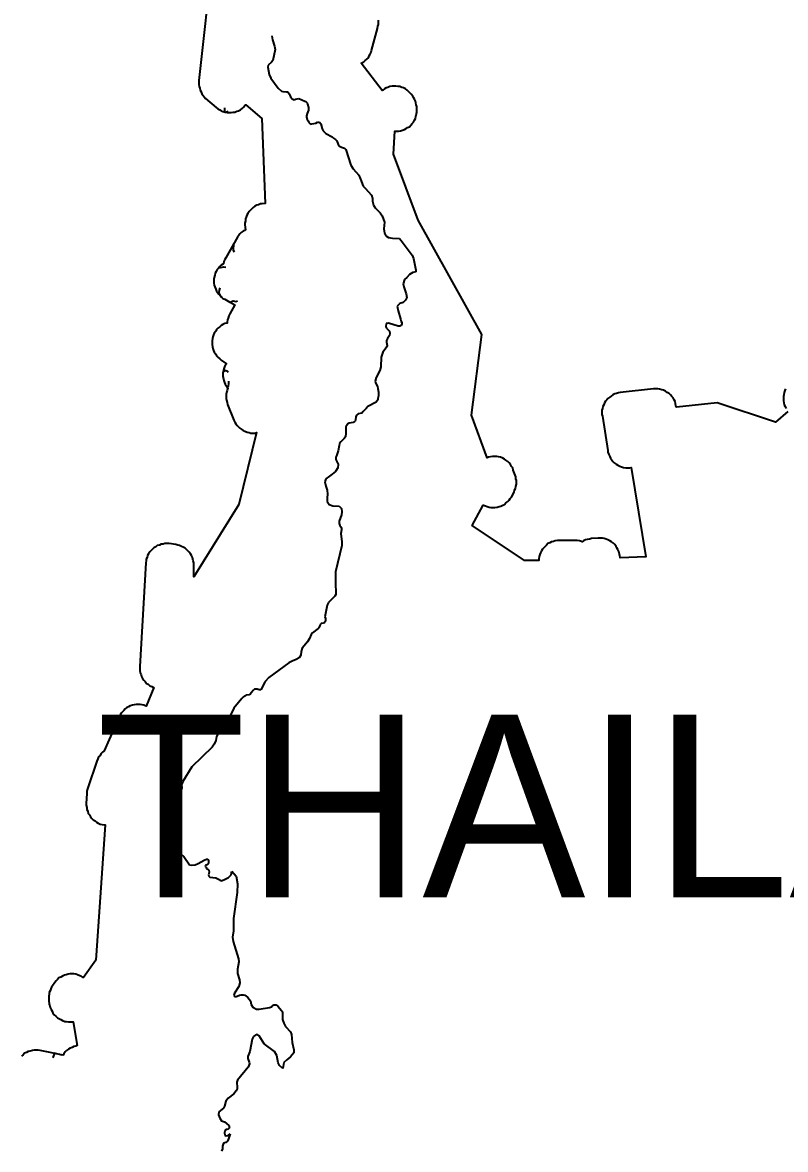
# Model space of a CAD drawing. Header units: metres. Extents: x 0 to 1325, y -1 to 773.
# Drawn here: x 1020.59 to 1037.28, y 323.47 to 348.15 of the extents above; entities that cross this region are included whole.
import ezdxf
from ezdxf.enums import TextEntityAlignment as Align

# ---------------------------------------------------------------- set-up
doc = ezdxf.new("R2010")
doc.units = ezdxf.units.M

msp = doc.modelspace()

# ---------------------------------------------------------------- linework, layer by layer
at = {"layer": 'CUT'}
for points in [[(1024.74, 349.588), (1024.44, 346.878), (1024.44, 346.838), (1024.44, 346.788), (1024.45, 346.748), (1024.46, 346.708), (1024.47, 346.668), (1024.49, 346.628), (1024.51, 346.588), (1024.54, 346.548), (1024.56, 346.518), (1024.59, 346.488), (1024.82, 346.288), (1024.86, 346.258), (1024.9, 346.238), (1024.93, 346.218), (1024.97, 346.198), (1025.02, 346.188), (1025.06, 346.178), (1025.1, 346.178), (1025.15, 346.178), (1025.19, 346.188), (1025.23, 346.188), (1025.27, 346.208), (1025.31, 346.218), (1025.35, 346.238), (1025.39, 346.268), (1025.42, 346.298), (1025.45, 346.328), (1025.47, 346.348), (1025.82, 346.048), (1025.89, 344.188), (1025.88, 344.188), (1025.83, 344.178), (1025.79, 344.178), (1025.75, 344.158), (1025.71, 344.148), (1025.67, 344.128), (1025.63, 344.098), (1025.6, 344.068), (1025.57, 344.038), (1025.54, 344.008), (1025.51, 343.968), (1025.49, 343.928), (1025.48, 343.888), (1025.46, 343.848), (1025.46, 343.808), (1025.45, 343.758), (1025.45, 343.718), (1025.46, 343.608), (1025.44, 343.598), (1025.41, 343.578), (1025.37, 343.548), (1025.34, 343.518), (1025.31, 343.478), (1025.29, 343.448), (1025.03, 342.998), (1025.01, 342.958), (1024.99, 342.918), (1024.98, 342.868), (1024.97, 342.858), (1024.93, 342.838), (1024.9, 342.808), (1024.87, 342.768), (1024.84, 342.738), (1024.82, 342.698), (1024.8, 342.658), (1024.79, 342.618), (1024.78, 342.568), (1024.77, 342.528), (1024.77, 342.488), (1024.77, 342.438), (1024.78, 342.398), (1024.79, 342.358), (1024.81, 342.308), (1024.83, 342.268), (1024.85, 342.238), (1024.88, 342.198), (1024.91, 342.168), (1024.94, 342.138), (1024.97, 342.108), (1025.01, 342.088), (1025.23, 341.968), (1025.12, 341.768), (1025.1, 341.728), (1025.08, 341.678), (1025.07, 341.638), (1025.06, 341.598), (1025.06, 341.568), (1025.05, 341.568), (1025.01, 341.558), (1024.97, 341.538), (1024.93, 341.518), (1024.9, 341.488), (1024.86, 341.458), (1024.83, 341.428), (1024.81, 341.388), (1024.78, 341.348), (1024.76, 341.308), (1024.75, 341.268), (1024.74, 341.228), (1024.73, 341.178), (1024.73, 341.138), (1024.73, 341.098), (1024.74, 341.048), (1024.75, 341.008), (1024.76, 340.968), (1024.78, 340.928), (1024.81, 340.888), (1024.83, 340.848), (1024.86, 340.818), (1024.9, 340.788), (1024.93, 340.758), (1025.05, 340.678), (1025.02, 340.648), (1025, 340.608), (1024.99, 340.568), (1024.98, 340.528), (1024.97, 340.478), (1024.97, 340.438), (1024.97, 340.398), (1024.98, 340.348), (1024.99, 340.308), (1025, 340.268), (1025.02, 340.228), (1025.05, 340.188), (1025.07, 340.148), (1025.08, 340.138), (1025.07, 340.128), (1025.06, 340.088), (1025.05, 340.048), (1025.04, 340.008), (1025.04, 339.958), (1025.04, 339.918), (1025.05, 339.878), (1025.06, 339.828), (1025.07, 339.788), (1025.21, 339.438), (1025.23, 339.398), (1025.25, 339.358), (1025.28, 339.328), (1025.31, 339.298), (1025.34, 339.268), (1025.38, 339.238), (1025.41, 339.218), (1025.45, 339.198), (1025.5, 339.178), (1025.54, 339.168), (1025.58, 339.158), (1025.63, 339.158), (1025.67, 339.158), (1025.7, 339.168), (1025.32, 337.598), (1024.33, 336.008), (1024.33, 336.278), (1024.33, 336.318), (1024.32, 336.358), (1024.31, 336.398), (1024.3, 336.438), (1024.28, 336.478), (1024.26, 336.518), (1024.23, 336.548), (1024.2, 336.578), (1024.17, 336.608), (1024.14, 336.638), (1024.1, 336.658), (1024.06, 336.678), (1024.02, 336.698), (1023.98, 336.708), (1023.94, 336.718), (1023.79, 336.738), (1023.75, 336.738), (1023.7, 336.738), (1023.66, 336.728), (1023.62, 336.728), (1023.58, 336.708), (1023.53, 336.698), (1023.5, 336.668), (1023.46, 336.648), (1023.43, 336.618), (1023.4, 336.588), (1023.37, 336.558), (1023.34, 336.518), (1023.32, 336.478), (1023.31, 336.438), (1023.29, 336.398), (1023.29, 336.358), (1023.28, 336.318), (1023.15, 334.048), (1023.15, 333.998), (1023.15, 333.958), (1023.16, 333.908), (1023.18, 333.868), (1023.19, 333.828), (1023.21, 333.788), (1023.24, 333.748), (1023.27, 333.718), (1023.3, 333.678), (1023.33, 333.658), (1023.37, 333.628), (1023.41, 333.608), (1023.45, 333.588), (1023.46, 333.588), (1023.29, 333.178), (1023.24, 333.198), (1023.2, 333.208), (1023.16, 333.218), (1023.12, 333.218), (1023.07, 333.218), (1023.03, 333.208), (1022.99, 333.198), (1022.94, 333.188), (1022.9, 333.168), (1022.87, 333.148), (1022.83, 333.118), (1022.8, 333.088), (1022.77, 333.058), (1022.74, 333.028), (1022.72, 332.988), (1022.7, 332.948), (1022.37, 332.198), (1022.33, 332.168), (1022.3, 332.138), (1022.28, 332.098), (1022.25, 332.068), (1022.23, 332.028), (1022.21, 331.978), (1022.01, 331.388), (1022, 331.348), (1021.99, 331.308), (1021.99, 331.268), (1021.98, 331.048), (1021.98, 331.008), (1021.99, 330.958), (1021.99, 330.918), (1022.01, 330.878), (1022.02, 330.828), (1022.05, 330.798), (1022.07, 330.758), (1022.1, 330.718), (1022.13, 330.688), (1022.17, 330.668), (1022.2, 330.638), (1022.24, 330.618), (1022.28, 330.598), (1022.33, 330.588), (1022.37, 330.578), (1022.39, 330.578), (1022.19, 327.618), (1021.92, 327.238), (1021.91, 327.238), (1021.87, 327.268), (1021.84, 327.278), (1021.79, 327.298), (1021.75, 327.308), (1021.71, 327.318), (1021.67, 327.318), (1021.62, 327.318), (1021.58, 327.308), (1021.54, 327.298), (1021.5, 327.288), (1021.46, 327.268), (1021.42, 327.248), (1021.38, 327.228), (1021.35, 327.198), (1021.32, 327.168), (1021.29, 327.128), (1021.24, 327.058), (1021.22, 327.028), (1021.2, 326.988), (1021.19, 326.948), (1021.17, 326.908), (1021.17, 326.868), (1021.16, 326.828), (1021.16, 326.788), (1021.16, 326.738), (1021.17, 326.658), (1021.18, 326.618), (1021.19, 326.578), (1021.21, 326.538), (1021.23, 326.498), (1021.25, 326.458), (1021.28, 326.418), (1021.31, 326.388), (1021.35, 326.358), (1021.38, 326.338), (1021.42, 326.318), (1021.46, 326.298), (1021.51, 326.278), (1021.55, 326.278), (1021.59, 326.268), (1021.64, 326.268), (1021.68, 326.268), (1021.69, 326.268), (1021.78, 325.748), (1021.75, 325.738), (1021.71, 325.728), (1021.67, 325.708), (1021.63, 325.688), (1021.59, 325.668), (1021.55, 325.638), (1021.52, 325.608), (1021.49, 325.568), (1021.47, 325.538), (1020.97, 325.638), (1020.93, 325.648), (1020.88, 325.648), (1020.84, 325.648), (1020.8, 325.638), (1020.75, 325.628), (1020.71, 325.618), (1020.67, 325.598), (1020.63, 325.578), (1020.6, 325.548), (1020.56, 325.518)], [(1037.33, 339.628), (1037.06, 339.398), (1035.78, 339.818), (1034.89, 339.728), (1034.88, 339.758), (1034.87, 339.808), (1034.86, 339.848), (1034.84, 339.888), (1034.82, 339.928), (1034.79, 339.958), (1034.76, 339.998), (1034.73, 340.028), (1034.69, 340.048), (1034.65, 340.078), (1034.61, 340.098), (1034.57, 340.108), (1034.52, 340.118), (1034.48, 340.128), (1034.44, 340.128), (1034.39, 340.128), (1033.66, 340.048), (1033.62, 340.038), (1033.58, 340.028), (1033.54, 340.018), (1033.5, 339.998), (1033.46, 339.968), (1033.43, 339.948), (1033.39, 339.918), (1033.37, 339.888), (1033.34, 339.858), (1033.32, 339.818), (1033.3, 339.778), (1033.28, 339.738), (1033.27, 339.698), (1033.26, 339.658), (1033.26, 339.608), (1033.26, 339.568), (1033.27, 339.528), (1033.39, 338.778), (1033.39, 338.738), (1033.41, 338.688), (1033.43, 338.648), (1033.45, 338.608), (1033.47, 338.578), (1033.5, 338.538), (1033.53, 338.508), (1033.57, 338.478), (1033.61, 338.458), (1033.65, 338.438), (1033.69, 338.418), (1033.73, 338.408), (1033.78, 338.398), (1033.82, 338.398), (1033.87, 338.398), (1033.9, 338.408), (1034.22, 336.448), (1033.66, 336.428), (1033.66, 336.438), (1033.65, 336.478), (1033.64, 336.528), (1033.63, 336.568), (1033.61, 336.608), (1033.59, 336.648), (1033.57, 336.678), (1033.54, 336.718), (1033.51, 336.748), (1033.47, 336.778), (1033.43, 336.798), (1033.39, 336.818), (1033.35, 336.838), (1033.31, 336.848), (1033.27, 336.858), (1033.22, 336.858), (1033.18, 336.858), (1033.03, 336.848), (1032.99, 336.838), (1032.94, 336.828), (1032.9, 336.818), (1032.86, 336.798), (1032.83, 336.778), (1032.81, 336.788), (1032.77, 336.798), (1032.72, 336.808), (1032.68, 336.808), (1032.33, 336.808), (1032.29, 336.808), (1032.24, 336.798), (1032.2, 336.788), (1032.16, 336.778), (1032.12, 336.758), (1032.08, 336.738), (1032.05, 336.708), (1032.02, 336.678), (1031.99, 336.648), (1031.96, 336.618), (1031.94, 336.578), (1031.92, 336.538), (1031.9, 336.498), (1031.89, 336.458), (1031.88, 336.408), (1031.88, 336.368), (1031.57, 336.368), (1030.42, 337.138), (1030.66, 337.578), (1030.67, 337.578), (1030.71, 337.568), (1030.75, 337.548), (1030.79, 337.538), (1030.83, 337.528), (1030.88, 337.528), (1030.92, 337.528), (1030.97, 337.538), (1031.01, 337.548), (1031.05, 337.558), (1031.09, 337.578), (1031.13, 337.598), (1031.16, 337.628), (1031.2, 337.658), (1031.23, 337.688), (1031.25, 337.728), (1031.28, 337.758), (1031.34, 337.868), (1031.35, 337.908), (1031.37, 337.948), (1031.38, 337.988), (1031.39, 338.038), (1031.39, 338.078), (1031.39, 338.118), (1031.38, 338.158), (1031.38, 338.198), (1031.36, 338.238), (1031.32, 338.348), (1031.31, 338.398), (1031.28, 338.428), (1031.26, 338.468), (1031.23, 338.508), (1031.2, 338.538), (1031.16, 338.568), (1031.13, 338.588), (1031.09, 338.608), (1031.04, 338.628), (1031, 338.638), (1030.96, 338.648), (1030.91, 338.648), (1030.87, 338.648), (1030.82, 338.638), (1030.78, 338.628), (1030.75, 338.618), (1030.41, 339.548), (1030.63, 341.318), (1029.24, 343.818), (1028.7, 345.268), (1028.73, 345.768), (1028.77, 345.768), (1028.81, 345.768), (1028.85, 345.778), (1028.9, 345.788), (1028.94, 345.808), (1028.98, 345.828), (1029.01, 345.848), (1029.05, 345.868), (1029.08, 345.898), (1029.11, 345.938), (1029.14, 345.968), (1029.16, 346.008), (1029.18, 346.048), (1029.19, 346.088), (1029.2, 346.128), (1029.21, 346.178), (1029.21, 346.218), (1029.21, 346.268), (1029.21, 346.308), (1029.2, 346.348), (1029.19, 346.388), (1029.18, 346.428), (1029.16, 346.468), (1029.14, 346.508), (1029.12, 346.538), (1029.09, 346.578), (1029.06, 346.608), (1029.03, 346.638), (1029, 346.668), (1028.96, 346.698), (1028.92, 346.718), (1028.88, 346.728), (1028.84, 346.748), (1028.8, 346.748), (1028.75, 346.758), (1028.71, 346.758), (1028.67, 346.758), (1028.62, 346.748), (1028.58, 346.728), (1028.54, 346.718), (1028.5, 346.698), (1028.47, 346.668), (1028.45, 346.658), (1027.99, 347.258), (1028.01, 347.268), (1028.05, 347.288), (1028.08, 347.318), (1028.12, 347.348), (1028.15, 347.378), (1028.17, 347.418), (1028.19, 347.458), (1028.21, 347.498), (1028.22, 347.538), (1028.35, 348.018), (1028.36, 348.068), (1028.37, 348.108), (1028.37, 348.148), (1028.37, 348.198)], [(1037.28, 340.128), (1037.26, 340.088), (1037.25, 340.048), (1037.24, 339.998), (1037.23, 339.958), (1037.23, 339.908), (1037.23, 339.868), (1037.24, 339.818), (1037.25, 339.778), (1037.27, 339.738), (1037.29, 339.698)]]:
    msp.add_lwpolyline(points, dxfattribs=at)
at = {"layer": 'SCORE'}
for points in [[(1026.04, 347.858), (1026.05, 347.768)], [(1026.05, 347.768), (1026.1, 347.628)], [(1026.11, 347.558), (1026.06, 347.318)], [(1026.1, 347.628), (1026.11, 347.558)], [(1025.96, 347.218), (1025.95, 347.168)], [(1026.03, 347.278), (1025.96, 347.218)], [(1026.06, 347.318), (1026.03, 347.278)], [(1025.95, 347.168), (1025.98, 347.008)], [(1025.98, 347.008), (1026.02, 346.928)], [(1026.02, 346.928), (1026.18, 346.708)], [(1026.18, 346.708), (1026.25, 346.648)], [(1026.25, 346.648), (1026.28, 346.638)], [(1026.28, 346.638), (1026.36, 346.628)], [(1026.36, 346.628), (1026.39, 346.628)], [(1026.39, 346.628), (1026.42, 346.588)], [(1026.42, 346.588), (1026.43, 346.558)], [(1026.43, 346.558), (1026.45, 346.518)], [(1026.45, 346.518), (1026.48, 346.478)], [(1026.48, 346.478), (1026.53, 346.458)], [(1026.53, 346.458), (1026.56, 346.468)], [(1026.56, 346.468), (1026.59, 346.478)], [(1026.59, 346.478), (1026.63, 346.488)], [(1026.63, 346.488), (1026.76, 346.428)], [(1025, 346.278), (1025, 346.268), (1025, 346.208), (1025.01, 346.188), (1025.02, 346.188), (1025.03, 346.188), (1025.08, 346.208)], [(1026.76, 346.428), (1026.78, 346.418)], [(1026.78, 346.418), (1026.81, 346.388)], [(1026.81, 346.388), (1026.82, 346.358)], [(1026.84, 346.228), (1026.81, 346.158)], [(1026.82, 346.358), (1026.84, 346.288)], [(1026.84, 346.288), (1026.84, 346.228)], [(1026.81, 346.158), (1026.8, 346.108)], [(1026.8, 346.108), (1026.8, 346.078)], [(1026.8, 346.078), (1026.81, 346.028)], [(1026.81, 346.028), (1026.83, 345.998)], [(1026.83, 345.998), (1026.85, 345.958)], [(1026.85, 345.958), (1026.88, 345.928)], [(1026.96, 345.938), (1027, 345.948)], [(1027, 345.948), (1027.04, 345.968)], [(1027.04, 345.968), (1027.08, 345.968)], [(1027.08, 345.968), (1027.11, 345.928)], [(1026.88, 345.928), (1026.9, 345.918)], [(1026.9, 345.918), (1026.91, 345.928)], [(1026.91, 345.928), (1026.96, 345.938)], [(1027.11, 345.928), (1027.14, 345.818)], [(1027.14, 345.818), (1027.16, 345.778)], [(1027.16, 345.778), (1027.22, 345.718)], [(1027.22, 345.718), (1027.36, 345.648)], [(1027.36, 345.648), (1027.39, 345.618)], [(1027.39, 345.618), (1027.43, 345.588)], [(1027.43, 345.588), (1027.46, 345.558)], [(1027.46, 345.558), (1027.49, 345.478)], [(1027.49, 345.478), (1027.52, 345.438)], [(1027.52, 345.438), (1027.56, 345.418)], [(1027.56, 345.418), (1027.63, 345.398)], [(1027.63, 345.398), (1027.66, 345.368)], [(1027.66, 345.368), (1027.77, 345.028)], [(1027.77, 345.028), (1027.82, 344.948)], [(1027.82, 344.948), (1027.94, 344.808)], [(1027.94, 344.808), (1027.98, 344.718)], [(1027.98, 344.718), (1028.04, 344.568)], [(1028.04, 344.568), (1028.08, 344.518)], [(1028.08, 344.518), (1028.22, 344.368)], [(1028.22, 344.368), (1028.24, 344.298)], [(1028.24, 344.298), (1028.24, 344.238)], [(1028.24, 344.238), (1028.26, 344.148)], [(1028.26, 344.148), (1028.3, 344.088)], [(1028.3, 344.088), (1028.41, 343.978)], [(1028.41, 343.978), (1028.45, 343.918)], [(1028.45, 343.918), (1028.48, 343.838)], [(1028.48, 343.838), (1028.5, 343.778)], [(1028.5, 343.778), (1028.49, 343.628)], [(1028.49, 343.628), (1028.5, 343.538)], [(1028.5, 343.538), (1028.53, 343.478)], [(1028.53, 343.478), (1028.59, 343.438)], [(1025.2, 343.158), (1025.21, 343.308), (1025.03, 342.998), (1025.01, 342.958), (1024.99, 342.918), (1024.98, 342.868), (1024.97, 342.858), (1024.93, 342.838), (1024.9, 342.808), (1024.88, 342.778), (1024.99, 342.798), (1025.03, 342.788)], [(1028.59, 343.438), (1028.68, 343.428)], [(1028.68, 343.428), (1028.83, 343.418)], [(1028.83, 343.418), (1028.87, 343.378)], [(1028.87, 343.378), (1029.11, 343.058)], [(1025.22, 343.118), (1025.2, 343.158)], [(1029.11, 343.058), (1029.14, 342.978)], [(1029.14, 342.978), (1029.19, 342.728)], [(1028.94, 342.518), (1028.91, 342.428)], [(1028.99, 342.568), (1028.94, 342.518)], [(1029.05, 342.628), (1028.99, 342.568)], [(1029.12, 342.678), (1029.05, 342.628)], [(1029.19, 342.688), (1029.12, 342.678)], [(1029.19, 342.728), (1029.19, 342.688)], [(1024.9, 342.338), (1024.89, 342.288), (1024.88, 342.238), (1024.89, 342.208), (1024.91, 342.168), (1024.93, 342.148), (1024.94, 342.138), (1024.97, 342.108), (1025.01, 342.088), (1025.12, 342.028), (1025.19, 342.058), (1025.25, 342.038), (1025.29, 342.058)], [(1028.91, 342.428), (1028.93, 342.358)], [(1028.93, 342.358), (1028.98, 342.208)], [(1028.84, 341.998), (1028.78, 341.938)], [(1028.91, 342.018), (1028.84, 341.998)], [(1028.96, 342.068), (1028.91, 342.018)], [(1028.99, 342.128), (1028.96, 342.068)], [(1028.98, 342.208), (1028.99, 342.128)], [(1028.78, 341.938), (1028.8, 341.838)], [(1028.8, 341.838), (1028.85, 341.658)], [(1028.54, 341.558), (1028.53, 341.488)], [(1028.59, 341.568), (1028.54, 341.558)], [(1028.8, 341.498), (1028.59, 341.568)], [(1028.87, 341.518), (1028.84, 341.498)], [(1028.85, 341.658), (1028.86, 341.618)], [(1028.86, 341.618), (1028.88, 341.578)], [(1028.88, 341.548), (1028.87, 341.518)], [(1028.88, 341.578), (1028.88, 341.548)], [(1028.53, 341.488), (1028.55, 341.458)], [(1028.55, 341.458), (1028.58, 341.428)], [(1028.61, 341.298), (1028.57, 341.228)], [(1028.58, 341.428), (1028.61, 341.388)], [(1028.61, 341.388), (1028.62, 341.338)], [(1028.62, 341.338), (1028.61, 341.298)], [(1028.84, 341.498), (1028.8, 341.498)], [(1028.55, 341.038), (1028.52, 340.998)], [(1028.57, 341.228), (1028.55, 341.188)], [(1028.55, 341.188), (1028.55, 341.148)], [(1028.55, 341.148), (1028.56, 341.078)], [(1028.56, 341.078), (1028.55, 341.038)], [(1028.43, 340.818), (1028.42, 340.608)], [(1028.45, 340.888), (1028.43, 340.818)], [(1028.47, 340.928), (1028.45, 340.888)], [(1028.52, 340.998), (1028.47, 340.928)], [(1025.08, 340.488), (1025.07, 340.508), (1025.02, 340.528), (1024.98, 340.508), (1024.97, 340.478), (1024.97, 340.438)], [(1028.4, 340.528), (1028.32, 340.378)], [(1028.42, 340.608), (1028.4, 340.528)], [(1024.97, 340.438), (1024.97, 340.398), (1024.98, 340.348), (1024.99, 340.308), (1025, 340.268), (1025.02, 340.228), (1025.05, 340.188), (1025.06, 340.158), (1025.09, 340.188), (1025.1, 340.248), (1025.1, 340.298)], [(1028.32, 340.378), (1028.3, 340.298)], [(1028.3, 340.298), (1028.31, 340.258)], [(1028.31, 340.258), (1028.35, 340.178)], [(1028.35, 340.178), (1028.36, 340.138)], [(1028.36, 340.138), (1028.37, 340.058)], [(1028.37, 340.058), (1028.37, 339.978)], [(1028.32, 339.838), (1028.14, 339.738)], [(1028.36, 339.888), (1028.32, 339.838)], [(1028.37, 339.978), (1028.36, 339.918)], [(1028.36, 339.918), (1028.36, 339.888)], [(1027.89, 339.548), (1027.88, 339.518)], [(1027.93, 339.578), (1027.89, 339.548)], [(1028.01, 339.598), (1027.93, 339.578)], [(1028.04, 339.628), (1028.01, 339.598)], [(1028.07, 339.668), (1028.04, 339.628)], [(1028.1, 339.698), (1028.07, 339.668)], [(1028.14, 339.738), (1028.1, 339.698)], [(1027.7, 339.358), (1027.66, 339.298)], [(1027.66, 339.298), (1027.66, 339.228)], [(1027.73, 339.378), (1027.7, 339.358)], [(1027.82, 339.388), (1027.73, 339.378)], [(1027.86, 339.418), (1027.82, 339.388)], [(1027.87, 339.448), (1027.86, 339.418)], [(1027.88, 339.518), (1027.87, 339.448)], [(1027.62, 339.038), (1027.55, 338.968)], [(1027.65, 339.078), (1027.62, 339.038)], [(1027.66, 339.158), (1027.65, 339.078)], [(1027.66, 339.228), (1027.66, 339.158)], [(1027.51, 338.888), (1027.49, 338.768)], [(1027.52, 338.928), (1027.51, 338.888)], [(1027.55, 338.968), (1027.52, 338.928)], [(1027.45, 338.658), (1027.44, 338.628)], [(1027.44, 338.628), (1027.44, 338.578)], [(1027.44, 338.578), (1027.46, 338.538)], [(1027.49, 338.768), (1027.45, 338.658)], [(1027.43, 338.318), (1027.36, 338.258)], [(1027.48, 338.398), (1027.43, 338.318)], [(1027.46, 338.538), (1027.48, 338.508)], [(1027.48, 338.508), (1027.49, 338.468)], [(1027.49, 338.468), (1027.48, 338.398)], [(1027.22, 338.158), (1027.2, 338.088)], [(1027.2, 338.088), (1027.22, 337.998)], [(1027.3, 338.218), (1027.22, 338.158)], [(1027.36, 338.258), (1027.3, 338.218)], [(1027.22, 337.998), (1027.25, 337.908)], [(1027.25, 337.908), (1027.26, 337.818)], [(1027.26, 337.818), (1027.25, 337.738)], [(1027.25, 337.738), (1027.25, 337.658)], [(1027.25, 337.658), (1027.29, 337.598)], [(1027.29, 337.598), (1027.37, 337.568)], [(1027.37, 337.568), (1027.51, 337.558)], [(1027.51, 337.558), (1027.56, 337.508)], [(1027.56, 337.368), (1027.51, 337.228)], [(1027.56, 337.508), (1027.57, 337.438)], [(1027.57, 337.438), (1027.56, 337.368)], [(1027.51, 337.228), (1027.51, 337.178)], [(1027.51, 337.178), (1027.53, 337.138)], [(1027.53, 337.138), (1027.55, 337.108)], [(1027.55, 337.108), (1027.56, 337.068)], [(1027.56, 337.068), (1027.56, 337.038)], [(1027.56, 337.038), (1027.55, 336.958)], [(1027.55, 336.958), (1027.57, 336.778)], [(1027.57, 336.698), (1027.43, 336.118)], [(1027.57, 336.778), (1027.57, 336.698)], [(1027.43, 336.118), (1027.43, 335.808)], [(1027.42, 335.588), (1027.39, 335.558)], [(1027.44, 335.628), (1027.42, 335.588)], [(1027.43, 335.808), (1027.44, 335.718)], [(1027.44, 335.718), (1027.44, 335.628)], [(1027.25, 335.388), (1027.21, 335.208)], [(1027.28, 335.448), (1027.25, 335.388)], [(1027.39, 335.558), (1027.28, 335.448)], [(1027.21, 335.208), (1027.2, 335.138)], [(1027.2, 335.138), (1027.21, 335.098)], [(1027.21, 335.098), (1027.21, 335.068)], [(1027.05, 334.878), (1026.93, 334.788)], [(1027.07, 334.898), (1027.05, 334.878)], [(1027.09, 334.948), (1027.07, 334.898)], [(1027.1, 334.978), (1027.09, 334.948)], [(1027.12, 334.988), (1027.1, 334.978)], [(1027.17, 334.998), (1027.12, 334.988)], [(1027.19, 335.008), (1027.17, 334.998)], [(1027.21, 335.038), (1027.19, 335.008)], [(1027.21, 335.068), (1027.21, 335.038)], [(1026.86, 334.658), (1026.82, 334.588)], [(1026.9, 334.748), (1026.86, 334.658)], [(1026.93, 334.788), (1026.9, 334.748)], [(1026.68, 334.378), (1026.67, 334.298)], [(1026.7, 334.448), (1026.68, 334.378)], [(1026.82, 334.588), (1026.7, 334.448)], [(1026.41, 334.128), (1025.97, 333.808)], [(1026.48, 334.168), (1026.41, 334.128)], [(1026.57, 334.198), (1026.48, 334.168)], [(1026.64, 334.238), (1026.57, 334.198)], [(1026.67, 334.298), (1026.64, 334.238)], [(1025.89, 333.718), (1025.8, 333.538)], [(1025.97, 333.808), (1025.89, 333.718)], [(1025.41, 333.378), (1025.38, 333.348)], [(1025.46, 333.408), (1025.41, 333.378)], [(1025.48, 333.418), (1025.46, 333.408)], [(1025.54, 333.428), (1025.48, 333.418)], [(1025.57, 333.448), (1025.54, 333.428)], [(1025.59, 333.468), (1025.57, 333.448)], [(1025.64, 333.528), (1025.59, 333.468)], [(1025.66, 333.548), (1025.64, 333.528)], [(1025.72, 333.548), (1025.66, 333.548)], [(1025.76, 333.538), (1025.72, 333.548)], [(1025.8, 333.538), (1025.76, 333.538)], [(1025.21, 333.138), (1024.95, 332.618)], [(1025.38, 333.348), (1025.21, 333.138)], [(1024.81, 332.428), (1024.78, 332.348)], [(1024.83, 332.518), (1024.81, 332.428)], [(1024.86, 332.568), (1024.83, 332.518)], [(1024.91, 332.588), (1024.86, 332.568)], [(1024.95, 332.618), (1024.91, 332.588)], [(1024.73, 332.278), (1024.29, 331.848)], [(1024.78, 332.348), (1024.73, 332.278)], [(1024.29, 331.848), (1024.09, 331.528)], [(1024.09, 331.528), (1024.06, 331.458)], [(1024.06, 331.458), (1024.07, 331.398)], [(1024.07, 331.388), (1024.06, 331.358)], [(1024.07, 331.398), (1024.07, 331.388)], [(1024.02, 331.328), (1024.01, 331.308)], [(1024.01, 331.308), (1024.01, 331.228)], [(1024.01, 331.228), (1024.01, 331.098)], [(1024.06, 331.358), (1024.02, 331.328)], [(1023.99, 331.008), (1023.91, 330.878)], [(1024.01, 331.098), (1023.99, 331.008)], [(1023.91, 330.878), (1023.9, 330.838)], [(1023.9, 330.838), (1023.9, 330.828)], [(1023.9, 330.828), (1023.9, 330.798)], [(1023.9, 330.798), (1023.91, 330.758)], [(1023.91, 330.758), (1023.93, 330.728)], [(1023.93, 330.728), (1023.95, 330.688)], [(1023.95, 330.688), (1023.93, 330.608)], [(1023.81, 330.488), (1023.78, 330.398)], [(1023.93, 330.608), (1023.81, 330.488)], [(1023.78, 330.398), (1023.8, 330.328)], [(1023.8, 330.328), (1023.88, 330.188)], [(1023.88, 330.188), (1023.9, 330.128)], [(1023.87, 330.068), (1023.85, 330.008)], [(1023.85, 330.008), (1023.85, 329.968)], [(1023.85, 329.968), (1023.96, 329.968)], [(1023.9, 330.128), (1023.87, 330.068)], [(1023.96, 329.968), (1023.99, 329.978)], [(1023.99, 329.978), (1024.05, 329.948)], [(1024.05, 329.948), (1024.11, 329.888)], [(1024.11, 329.888), (1024.24, 329.708)], [(1024.24, 329.708), (1024.28, 329.698)], [(1024.28, 329.698), (1024.36, 329.708)], [(1024.36, 329.708), (1024.43, 329.738)], [(1024.43, 329.738), (1024.56, 329.808)], [(1024.56, 329.808), (1024.61, 329.828)], [(1024.59, 329.688), (1024.58, 329.678)], [(1024.58, 329.678), (1024.59, 329.658)], [(1024.62, 329.708), (1024.59, 329.688)], [(1024.61, 329.828), (1024.64, 329.828)], [(1024.64, 329.718), (1024.62, 329.708)], [(1024.64, 329.828), (1024.65, 329.798)], [(1024.65, 329.748), (1024.64, 329.718)], [(1024.65, 329.798), (1024.65, 329.748)], [(1024.59, 329.658), (1024.6, 329.648)], [(1024.6, 329.648), (1024.61, 329.628)], [(1024.61, 329.628), (1024.64, 329.608)], [(1024.64, 329.608), (1024.66, 329.588)], [(1024.67, 329.548), (1024.65, 329.488)], [(1024.65, 329.488), (1024.66, 329.458)], [(1024.66, 329.588), (1024.67, 329.548)], [(1024.66, 329.458), (1024.68, 329.438)], [(1024.68, 329.438), (1024.81, 329.418)], [(1024.81, 329.418), (1024.87, 329.388)], [(1025.02, 329.388), (1025.09, 329.428)], [(1025.09, 329.428), (1025.15, 329.488)], [(1025.15, 329.488), (1025.16, 329.568)], [(1025.16, 329.568), (1025.26, 329.458)], [(1025.26, 329.458), (1025.29, 329.288)], [(1024.87, 329.388), (1024.94, 329.358)], [(1024.94, 329.358), (1025.02, 329.388)], [(1025.29, 329.288), (1025.28, 329.098)], [(1025.28, 329.098), (1025.2, 328.528)], [(1025.2, 328.528), (1025.2, 328.318)], [(1025.2, 328.258), (1025.18, 328.118)], [(1025.2, 328.318), (1025.2, 328.258)], [(1025.18, 328.118), (1025.19, 328.028)], [(1025.19, 328.028), (1025.31, 327.648)], [(1025.32, 327.578), (1025.29, 327.418)], [(1025.31, 327.648), (1025.32, 327.578)], [(1025.29, 327.418), (1025.29, 327.328)], [(1025.29, 327.328), (1025.33, 327.188)], [(1025.32, 327.038), (1025.22, 326.898)], [(1025.34, 327.118), (1025.32, 327.038)], [(1025.33, 327.188), (1025.34, 327.118)], [(1025.22, 326.898), (1025.21, 326.848)], [(1025.21, 326.848), (1025.24, 326.818)], [(1025.24, 326.818), (1025.28, 326.828)], [(1025.28, 326.828), (1025.33, 326.848)], [(1025.33, 326.848), (1025.37, 326.858)], [(1025.37, 326.858), (1025.41, 326.858)], [(1025.41, 326.858), (1025.45, 326.848)], [(1025.45, 326.848), (1025.47, 326.838)], [(1025.47, 326.838), (1025.51, 326.798)], [(1025.51, 326.798), (1025.57, 326.728)], [(1025.57, 326.728), (1025.59, 326.648)], [(1025.59, 326.648), (1025.62, 326.588)], [(1025.62, 326.588), (1025.7, 326.548)], [(1025.7, 326.548), (1025.76, 326.548)], [(1025.76, 326.548), (1025.99, 326.578)], [(1025.99, 326.578), (1026.03, 326.598)], [(1026.03, 326.598), (1026.05, 326.628)], [(1026.05, 326.628), (1026.08, 326.638)], [(1026.08, 326.638), (1026.13, 326.638)], [(1026.13, 326.638), (1026.17, 326.608)], [(1026.17, 326.608), (1026.25, 326.518)], [(1026.25, 326.518), (1026.27, 326.488)], [(1026.27, 326.488), (1026.27, 326.398)], [(1026.27, 326.398), (1026.27, 326.318)], [(1026.27, 326.318), (1026.3, 326.238)], [(1026.3, 326.238), (1026.34, 326.168)], [(1025.71, 325.998), (1025.64, 325.948)], [(1025.76, 325.958), (1025.71, 325.998)], [(1025.87, 325.788), (1025.76, 325.958)], [(1026.34, 326.168), (1026.45, 326.048)], [(1026.45, 326.048), (1026.47, 325.988)], [(1026.47, 325.988), (1026.48, 325.818)], [(1025.61, 325.888), (1025.56, 325.618)], [(1025.64, 325.948), (1025.61, 325.888)], [(1026.1, 325.618), (1025.87, 325.788)], [(1026.48, 325.818), (1026.52, 325.658)], [(1021.45, 325.538), (1021.28, 325.578), (1021.28, 325.558), (1021.25, 325.488), (1021.24, 325.478)], [(1025.56, 325.618), (1025.51, 325.508)], [(1025.51, 325.508), (1025.51, 325.468)], [(1025.51, 325.468), (1025.54, 325.388)], [(1026.15, 325.528), (1026.1, 325.618)], [(1026.18, 325.368), (1026.15, 325.528)], [(1026.45, 325.498), (1026.37, 325.438)], [(1026.52, 325.588), (1026.45, 325.498)], [(1026.52, 325.658), (1026.52, 325.588)], [(1025.52, 325.278), (1025.29, 324.988)], [(1025.55, 325.348), (1025.52, 325.278)], [(1025.54, 325.388), (1025.55, 325.348)], [(1026.21, 325.308), (1026.18, 325.368)], [(1026.28, 325.248), (1026.21, 325.308)], [(1026.3, 325.378), (1026.28, 325.248)], [(1026.37, 325.438), (1026.3, 325.378)], [(1025.29, 324.988), (1025.27, 324.948)], [(1025.26, 324.758), (1025.21, 324.688)], [(1025.28, 324.798), (1025.26, 324.758)], [(1025.27, 324.948), (1025.27, 324.908)], [(1025.27, 324.908), (1025.28, 324.868)], [(1025.28, 324.868), (1025.28, 324.828)], [(1025.28, 324.828), (1025.28, 324.798)], [(1025.03, 324.528), (1025, 324.418)], [(1025.08, 324.598), (1025.03, 324.528)], [(1025.21, 324.688), (1025.08, 324.598)], [(1024.88, 324.298), (1024.87, 324.228)], [(1024.98, 324.378), (1024.88, 324.298)], [(1025, 324.418), (1024.98, 324.378)], [(1024.87, 324.228), (1024.9, 324.158)], [(1024.9, 324.158), (1024.94, 324.098)], [(1024.94, 324.098), (1025, 324.078)], [(1025, 324.078), (1025.05, 324.038)], [(1025.05, 324.038), (1025.1, 323.998)], [(1025.1, 323.998), (1025.11, 323.948)], [(1025.01, 323.888), (1025, 323.838)], [(1025, 323.838), (1025.01, 323.788)], [(1025.05, 323.908), (1025.01, 323.888)], [(1025.01, 323.788), (1025.04, 323.768)], [(1025.04, 323.768), (1025.08, 323.778)], [(1025.08, 323.918), (1025.05, 323.908)], [(1025.11, 323.948), (1025.08, 323.918)], [(1025.08, 323.778), (1025.13, 323.818)], [(1025.13, 323.818), (1025.09, 323.708)], [(1024.98, 323.608), (1024.96, 323.548)], [(1024.96, 323.548), (1024.96, 323.488)], [(1025.03, 323.628), (1024.98, 323.608)], [(1025.07, 323.658), (1025.03, 323.628)], [(1025.09, 323.708), (1025.07, 323.658)], [(1024.96, 323.488), (1024.94, 323.438)]]:
    msp.add_lwpolyline(points, dxfattribs=at)

# ---------------------------------------------------------------- texts
at = {"layer": 'ENGRAVE'}
msp.add_text('THAILAND', height=4, dxfattribs=at).set_placement((1035.429, 328.996), align=Align.CENTER)

doc.saveas('drawing.dxf')
